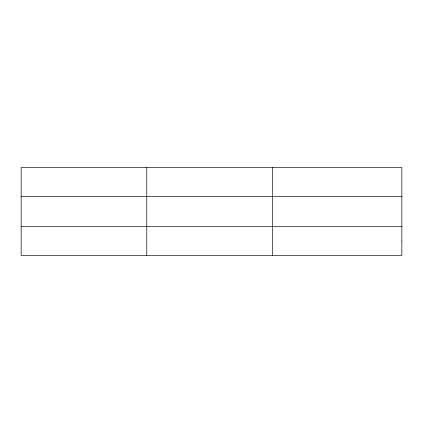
<?xml version="1.0" encoding="UTF-8"?>
<svg xmlns="http://www.w3.org/2000/svg" width="423" height="423" viewBox="0 0 423 423"><rect width="100%" height="100%" fill="white"/><g stroke="black" fill="none" stroke-linecap="round" stroke-linejoin="round"><path stroke-width="0.63" d="M146.781 255.471L146.781 167.529M272.412 255.471L272.412 167.529M21.15 196.547L401.85 196.547M21.15 226.453L401.85 226.453M401.85 240.962L401.85 255.471L21.15 255.471L21.15 167.529L401.85 167.529L401.85 240.962"/></g></svg>
